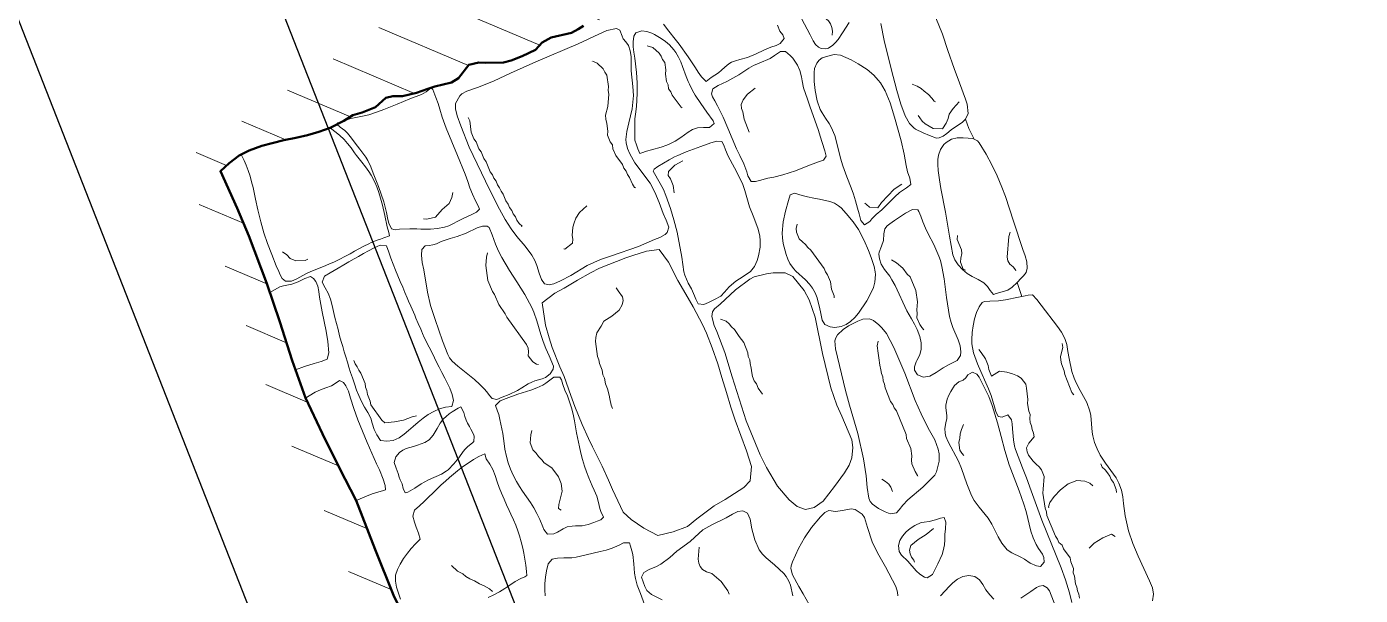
# Model space of a CAD drawing. Header units: millimetres. Extents: x -3113 to 15022, y -19591 to 4665.
# Drawn here: x -910 to 1116, y -12017 to -11154 of the extents above; entities that cross this region are included whole.
import ezdxf

# ---------------------------------------------------------------- set-up
doc = ezdxf.new("R2010")
doc.units = ezdxf.units.MM
for name, color, linetype, lineweight in [('0A-cutline', 7, 'Continuous', 50), ('0A-detail', 7, 'Continuous', 18), ('0A-detail-detail', 7, 'Continuous', 13), ('0T-hatch', 7, 'Continuous', 9)]:
    doc.layers.add(name, color=color, linetype=linetype, lineweight=lineweight)
picture_1 = doc.add_image_def('image4.png', size_in_pixel=(1920, 1080))
picture_2 = doc.add_image_def('image7.png', size_in_pixel=(1920, 1080))

msp = doc.modelspace()

# ---------------------------------------------------------------- hatches: boundary and pattern name
at = {"layer": '0T-hatch'}
h = msp.add_hatch(dxfattribs=at)
h.set_pattern_fill('JIS_WOOD', color=256, scale=100)
h.set_pattern_definition([(337.0514, (1306.61, -963.68), (27.57044, 65.1143), [])])
h.paths.add_polyline_path([(-676.2, -11361.5), (-636.1, -11449.8), (-618.7, -11490.3), (-592.2, -11560.6), (-572.9, -11617.7), (-553.9, -11676.5), (-532.9, -11736.6), (-505.5, -11794.1), (-479.3, -11846.5), (-455.3, -11893.4), (-427.3, -11965.9), (-398.3, -12036.9), (-366, -12103), (-338, -12156.4), (-313.9, -12204.5), (-287.1, -12262), (-266.8, -12320.5), (-251, -12364.3), (-243, -12405.4), (-218.2, -12472.7), (-175.3, -12554.7), (-157, -12607.9), (-125.7, -12668.3), (-97, -12723.8), (-72.7, -12755.2), (-43.7, -12825), (-29.3, -12874.5), (-9.8, -12928.2), (12.2, -12996.6), (26.9, -13045), (49.5, -13106.9), (77, -13166.5), (99.1, -13212.6), (148, -13294), (1045.8, -13497.6), (1117.7, -13575.1), (1133.7, -13611.1), (1142, -13637.4), (1175.5, -13727.6), (1190, -13764.9), (1218.3, -13835.7), (1232, -13867.5), (1246.1, -13897.8), (1277.8, -13964.5), (1295.3, -14012), (1310.9, -14062.3), (1321.7, -14099.2), (1341.8, -14166.8), (1358.3, -14219.4), (1375.8, -14271.8), (1394.6, -14324.1), (1415.7, -14377.5), (1437.5, -14427.5), (1451.3, -14456.1), (1490.1, -14526.9), (1528.3, -14593.5), (1564.8, -14667), (1585.3, -14714.8), (1604.2, -14763.7), (1621.4, -14813.6), (1636.3, -14861.9), (1652.3, -14917.2), (1674, -14982), (1692.9, -15025), (1713.7, -15065.6), (1732.1, -15104.7), (1742.1, -15147), (1759.9, -15208.7), (1784.8, -15274.6), (1820.9, -15328.9), (1850.4, -15374.3), (1872.5, -15407.6), (1912.8, -15465), (1945.3, -15509.3), (1977.7, -15552.9), (2035.5, -15631.1), (2051.8, -15658.6), (2074.4, -15710.7), (2104.7, -15779.1), (2136.8, -15849.9), (2148, -15876.8), (2165.8, -15920.7), (2190.2, -15977.9), (2212.8, -16028.2), (2226.3, -16057.3), (2259.8, -16127.2), (2283.9, -16176.2), (2300.3, -16209.3), (2332.7, -16274), (2365.3, -16335.9), (2384.8, -16371), (2410.9, -16417.9), (2438.6, -16471.2), (2457, -16511.2), (2477.1, -16559.9), (2496.4, -16610), (2515.8, -16660.9), (2532.8, -16703.7), (2556.4, -16759.3), (2581.1, -16813.7), (2596.7, -16846.1), (2630.8, -16912.2), (2655.1, -16959.7), (2672.6, -16996.9), (2704.9, -17060.3), (2739.2, -17128.4), (2755.3, -17155.8), (2794.3, -17229), (3314.6, -17604.9), (3332.2, -17583.8), (3342, -17577), (3352.4, -17567.7), (3356.1, -17554), (3355.1, -17543), (3355.5, -17531.7), (3359.3, -17523.1), (3361.2, -17510.1), (3356.3, -17492.5), (3344.1, -17477), (3338.6, -17472.8), (3322.3, -17461.8), (3309.3, -17442.1), (3293, -17406.5), (3284.5, -17380), (3280.7, -17360.1), (3278.2, -17347.3), (3275, -17334.6), (3269.9, -17320.5), (3268, -17308), (3275.8, -17300.2), (3286.1, -17288.5), (3285.1, -17263.3), (3286.7, -17244.4), (3285.8, -17234.8), (3283.7, -17221.9), (3280.9, -17209.2), (3275.7, -17185.2), (3273.9, -17152.7), (3272.7, -17145), (3269.7, -17132.7), (3264.1, -17111.4), (3262.2, -17092.6), (3260.5, -17078.4), (3256.6, -17066.1), (3249.7, -17058.1), (3239.7, -17053.7), (3222.8, -17052), (3209.6, -17054.3), (3194.5, -17061.5), (3168.8, -17079.2), (3150.9, -17079.6), (3142.3, -17079.1), (3124.4, -17079.2), (3111.2, -17079.8), (3098.5, -17080.6), (3088.9, -17082), (3072.6, -17086.8), (3057.3, -17091.6), (3032, -17092.9), (3021.7, -17100.3), (3005.8, -17113.6), (2990.3, -17119.1), (2975.4, -17125.3), (2968, -17131.5), (2949.1, -17149.3), (2921.4, -17152.5), (2895.8, -17153.1), (2885.9, -17154.1), (2870.4, -17158.9), (2864.5, -17162.6), (2846.7, -17178.3), (2824.1, -17178.6), (2798.9, -17131.3), (2783.1, -17104.4), (2749.5, -17037.7), (2717.5, -16974.9), (2699.9, -16937.6), (2675.2, -16889.3), (2641.4, -16823.8), (2626.4, -16792.5), (2602.2, -16739.2), (2579, -16684.7), (2562.4, -16642.8), (2543.1, -16592.1), (2523.5, -16541.4), (2502.8, -16491.3), (2483.5, -16449.2), (2454.9, -16394.2), (2428.5, -16346.7), (2409.3, -16312.1), (2377.2, -16251.1), (2345, -16187), (2328.7, -16154.1), (2304.8, -16105.4), (2271.5, -16035.9), (2258.3, -16007.4), (2236, -15957.9), (2212, -15901.5), (2203.1, -15879.6), (2202, -15877.7), (2202.3, -15877.7), (2194.2, -15857.8), (2182.6, -15829.9), (2150.3, -15758.6), (2120.2, -15690.6), (2096.4, -15635.8), (2081.8, -15611.2), (2061.5, -15582.2), (2017.9, -15523.2), (1985.5, -15479.6), (1953.4, -15435.9), (1913.8, -15379.4), (1892.2, -15346.8), (1862.7, -15301.4), (1829.5, -15251.6), (1807.4, -15193), (1790.5, -15134.3), (1779.6, -15088.1), (1758.6, -15043.6), (1738.1, -15003.6), (1720.7, -14963.9), (1700, -14902.3), (1684.2, -14847.6), (1668.9, -14798.1), (1651.2, -14746.6), (1631.7, -14695.9), (1610.1, -14646), (1576.3, -14577.8), (1560.7, -14549.5), (1533.7, -14502.5), (1495.7, -14433.2), (1482.9, -14406.6), (1461.9, -14358.4), (1441.4, -14306.4), (1423, -14255.4), (1405.9, -14204), (1389.6, -14152.2), (1369.7, -14085.1), (1358.8, -14047.8), (1342.7, -13995.9), (1323.9, -13945.1), (1279.6, -13851.6), (1264.4, -13816.6), (1236.5, -13746.6), (1222.2, -13709.8), (1189.3, -13621.2), (1180.6, -13593.4), (1160, -13547.2), (1120.9, -13505), (1158.8, -13477.4), (1194.2, -13460.5), (1222.6, -13458), (1236.8, -13456.7), (1248.9, -13453.8), (1278.4, -13438.2), (1299.1, -13430.6), (1327.3, -13413.1), (1329.4, -13406.9), (1317.5, -13368.9), (1302.5, -13329.7), (1290.1, -13310.5), (1281.3, -13285.6), (1266.5, -13255.1), (1237.7, -13223.8), (1219.1, -13195.5), (1195.6, -13163.7), (1159.1, -13110.3), (1144.8, -13064.2), (1145.5, -13043.6), (1153.2, -12981.4), (1152.8, -12973.6), (1150.6, -12960.7), (1142.2, -12935.3), (1130.8, -12908.8), (1118.6, -12877.4), (1113.5, -12865), (1110.3, -12862), (1091.1, -12866.3), (1073.8, -12874.2), (1050.6, -12885.2), (1025.5, -12899.3), (971.2, -12933.5), (927.1, -12958.6), (896.8, -12971.9), (855, -12985.1), (811.9, -12985.2), (680.7, -13045.9), (660, -13053.7), (622.9, -13069.1), (593.2, -13081.9), (554.1, -13094.2), (526.7, -13101.7), (512.1, -13106.2), (427.6, -13143), (342.5, -13176.2), (307, -13186.2), (260.1, -13198), (232.1, -13209.2), (208.2, -13222), (196.1, -13225.7), (170.3, -13234.1), (143.2, -13188.9), (122.2, -13145.2), (95.8, -13087.8), (74.3, -13029.1), (59.9, -12981.7), (37.6, -12912), (18.3, -12858.9), (3.5, -12808.4), (-29.1, -12729.8), (-54.7, -12696.8), (-81.3, -12645.4), (-110.9, -12588.1), (-129.3, -12534.8), (-172.4, -12452.4), (-194.7, -12391.9), (-202.6, -12350.9), (-219.6, -12303.9), (-240.7, -12243.2), (-268.9, -12182.8), (-293.5, -12133.6), (-321.4, -12080.4), (-352.7, -12016.5), (-380.8, -11947.5), (-409.6, -11872.9), (-434.7, -11823.9), (-460.6, -11772.1), (-486.6, -11717.6), (-486.6, -11717.6), (-506.5, -11660.5), (-525.5, -11602), (-545.1, -11543.8), (-572.3, -11471.6), (-590.3, -11429.6), (-615.7, -11373.6), (-593.5, -11353), (-587.2, -11349.7), (-581.1, -11345), (-547.6, -11333.1), (-519.3, -11326.6), (-501.3, -11322.8), (-483.4, -11318.7), (-466, -11313.9), (-449.1, -11307.7), (-438.8, -11302.3), (-437.3, -11300.2), (-428.4, -11297), (-414.5, -11288.5), (-400.5, -11284.2), (-380.3, -11276.4), (-361.6, -11259.8), (-339.3, -11259.5), (-317.8, -11254.7), (-294.8, -11246.2), (-294.9, -11246.3), (-264.7, -11238.9), (-254.1, -11232.3), (-235, -11208.3), (-212.3, -11209.1), (-185.8, -11208.3), (-174, -11205.5), (-157.2, -11198.9), (-137, -11189.5), (-122.1, -11172.7), (-82.4, -11163.5), (-72.4, -11157.8), (-64.2, -11152.7), (-40.9, -11144.2), (-21.5, -11139.4), (-8.8, -11135.8), (12.6, -11127.6), (44.2, -11113.3), (62.6, -11106.2), (83.3, -11097.8), (95.8, -11091.5), (106.8, -11084.2), (139.8, -11057.7), (177.9, -11053.9), (192.6, -11048.8), (203.5, -11043.8), (238.6, -11032.5), (238.4, -11033.2), (243.9, -11032), (263.1, -11026.7), (280.1, -11017.8), (289.5, -11004), (316, -10979.2), (306.8, -10952.4), (281.5, -10929.6), (269.4, -10898.5), (255, -10873.4), (235.6, -10848.8), (216.3, -10826.6), (205.9, -10821.7), (194.5, -10819.5), (188.6, -10815.8), (178.9, -10810.1), (149.6, -10796.9)])
h.paths.add_polyline_path([(-221.6, -10764.8), (-105.8, -11050.6), (53.5, -10986.1), (-62.3, -10700.2)], flags=9)
h.paths.add_polyline_path([(2934.2, -17270), (3050, -17555.8), (3209.4, -17491.3), (3093.6, -17205.4)], flags=24)
h.paths.add_polyline_path([(705.4, -13241.6), (821.2, -13527.5), (980.5, -13462.9), (864.7, -13177.1)], flags=24)

# ---------------------------------------------------------------- linework, layer by layer
at = {"layer": '0A-cutline'}
msp.add_lwpolyline([(-321.4, -12080.4), (-352.7, -12016.5), (-380.8, -11947.5), (-409.6, -11872.9), (-434.7, -11823.9), (-460.6, -11772.1), (-486.6, -11717.5), (-506.5, -11660.5), (-525.5, -11602), (-545.1, -11543.8), (-572.3, -11471.6), (-590.3, -11429.6), (-615.7, -11373.6), (-602.4, -11361.2), (-587.2, -11349.7), (-572.1, -11341.8), (-552.8, -11334.9), (-537.2, -11330.7), (-519.3, -11326.6), (-501.3, -11322.8), (-483.4, -11318.7), (-466, -11313.9), (-449.1, -11307.7), (-428.4, -11297), (-414.5, -11288.5), (-400.5, -11284.2), (-380.3, -11276.4), (-364.2, -11262.2), (-353.9, -11259.7), (-339.3, -11259.5), (-317.8, -11254.7), (-300.8, -11248.4), (-290.1, -11245.1), (-264.7, -11238.9), (-254.1, -11232.3), (-238.2, -11212.3), (-223.3, -11208.7), (-212.3, -11209.1), (-185.8, -11208.3), (-174, -11205.5), (-157.2, -11198.9), (-137, -11189.5), (-127, -11178.3), (-113.4, -11170.7), (-82.4, -11163.5), (-72.4, -11157.8), (-64.2, -11152.7)], dxfattribs=at)
at = {"layer": '0A-detail'}
for points in [[(-72.3, -11180.2), (-136.4, -11207.7), (-175.2, -11224.7), (-199.7, -11236.3), (-215.9, -11243.1), (-225, -11246.3), (-241.2, -11251.8), (-248.7, -11256), (-252, -11258.9), (-258.5, -11270.9), (-258.6, -11278.8), (-255.8, -11289.6), (-250.7, -11304.5), (-237.7, -11336.9), (-207, -11401.1), (-191.9, -11431.1), (-183.3, -11446.5), (-174.1, -11461.1), (-165.6, -11472.3), (-152.9, -11487), (-142.6, -11500.8), (-138.1, -11508.9), (-134.9, -11516.7), (-131.3, -11528.3), (-127.9, -11537.6), (-123.2, -11544.1), (-116.2, -11545.9), (-109, -11544.1), (-99, -11540), (-83.6, -11531.6), (-58.7, -11516.6), (-38.3, -11507.5), (-21.8, -11501.7), (19.3, -11487.7), (43.7, -11477.1), (51.5, -11474), (60.1, -11469.6), (62.7, -11466.7), (65.2, -11458.5), (61.2, -11447.5), (56.8, -11437.7), (50.5, -11421.1), (44.3, -11405.1), (37.2, -11391.5), (13.8, -11360.6), (6, -11347.1), (2.7, -11338.9), (0.8, -11330.4), (0.3, -11325.2), (1.4, -11313.3), (4.5, -11299.9), (9.5, -11278.8), (11.7, -11258.8), (10.8, -11244.7), (8.4, -11221.3), (8.2, -11208.8), (8, -11199.6), (6.8, -11190.8), (4, -11182.8), (0.3, -11177.3), (-3.8, -11172.6), (-5.4, -11168.5), (-9, -11159.5), (-14.1, -11157.1), (-28.5, -11159.8), (-41.1, -11165.3), (-72.3, -11180.2)], [(132.7, -11297.1), (123.3, -11283.7), (114.1, -11270.9), (105.6, -11257.9), (101.6, -11251.2), (96.7, -11241.5), (94.9, -11237.2), (91.9, -11229.8), (86.4, -11214.8), (83.4, -11207.4), (80, -11200.3), (76.2, -11193.5), (73.1, -11189.2), (66.3, -11181.6), (60.3, -11176.5), (53.8, -11171.9), (43.6, -11166), (39.6, -11164.1), (32, -11161.4), (24.2, -11160.5), (15.2, -11163.3), (12.2, -11168.7), (11.1, -11177), (11.3, -11185), (12.2, -11192.7), (13.8, -11202.2), (16.5, -11223.7), (17.4, -11239.5), (17.5, -11255.4), (16.1, -11275.4), (14.6, -11286.9), (14, -11294.1), (13.7, -11302.5), (13.8, -11317.6), (13.9, -11326.4), (16.1, -11333.4), (18.4, -11339.4), (21.6, -11346.5), (24.6, -11345.7), (31.4, -11343.2), (39.1, -11340.9), (53.9, -11336.9), (62.2, -11334.1), (68.2, -11331.5), (75.2, -11327.8), (83.5, -11322.4), (94.6, -11314.1), (101.3, -11310.1), (108.9, -11307.6), (118, -11307), (127.3, -11307.2), (134.5, -11301.1), (132.7, -11297.1)], [(260.9, -11212.6), (253.5, -11202.2), (249.7, -11197.8), (242.4, -11191.8), (234.8, -11191.8), (226.1, -11198.1), (219.1, -11202.5), (202.8, -11209.6), (193.9, -11213.3), (186.9, -11217.1), (171.8, -11227), (153.7, -11237.6), (140.1, -11243.2), (132.4, -11248.5), (130.3, -11256), (131.9, -11260.4), (135.2, -11266.5), (139.3, -11274.1), (147.9, -11291.5), (155.1, -11308.1), (168.3, -11339.4), (173.1, -11349.6), (179.3, -11362.1), (183.8, -11374.4), (185.4, -11380.7), (190.4, -11389.2), (197.1, -11389.3), (203.1, -11387.6), (216, -11384.2), (224.7, -11382.4), (238.8, -11379.2), (257.6, -11373), (274.2, -11366.4), (291.3, -11359.7), (300.4, -11356.5), (304.5, -11350.6), (302.4, -11342.5), (298.2, -11329.8), (295.3, -11320.5), (292.5, -11311.9), (287.4, -11296), (280.3, -11276.4), (275.8, -11264.4), (270.1, -11247.2), (267.9, -11236.4), (267, -11230.1), (264.6, -11220.7), (260.9, -11212.6)], [(316.5, -11196.6), (326, -11197.4), (342.1, -11204.4), (353.2, -11210.6), (366.8, -11219.4), (376.8, -11228), (383.5, -11235.2), (386.7, -11239.3), (394.1, -11251.6), (401.5, -11269.8), (408.2, -11291.7), (418.2, -11327.4), (422.7, -11347.5), (425.8, -11364.6), (428.1, -11374.2), (431.2, -11383.9), (432.8, -11393.8), (426.5, -11398.5), (415.9, -11405.7), (408.6, -11412.3), (388.8, -11432.2), (380.5, -11438.9), (373.8, -11445.7), (370.7, -11449.9), (362.8, -11454.9), (357, -11448.3), (354.4, -11438.3), (352.2, -11429.7), (349, -11418.4), (345.7, -11408.2), (342.3, -11398.9), (335.7, -11381.9), (329.7, -11365.5), (326, -11353.5), (320.2, -11328.8), (317.3, -11319.2), (312, -11306.5), (308.9, -11301.3), (303.4, -11293.1), (298.1, -11284.8), (295.5, -11280), (290.8, -11266.8), (287.7, -11250.8), (286, -11237.5), (285.9, -11223.7), (286.8, -11217.8), (290, -11209.3), (293.6, -11204.8), (298.2, -11201.6), (306.9, -11198.9), (316.5, -11196.6)], [(-284.8, -11270.9), (-288.6, -11261.5), (-290, -11257.6), (-292.8, -11249.6), (-295.5, -11246.8), (-302.9, -11253.2), (-310.1, -11256.9), (-327.7, -11263.5), (-347.4, -11271.6), (-367.5, -11280), (-376.9, -11283.6), (-390.3, -11287.9), (-397.5, -11289.5), (-412.5, -11292.5), (-417.4, -11293.7), (-422.2, -11295.1), (-428.4, -11297), (-437.3, -11300.2), (-438.8, -11302.3), (-433.6, -11306.5), (-426.6, -11311.9), (-422.7, -11315.6), (-416.3, -11323.5), (-410.8, -11330.9), (-403.9, -11339.8), (-394.8, -11352.4), (-391.9, -11357.4), (-387.4, -11366.9), (-383.4, -11376.5), (-375.3, -11396.6), (-367.3, -11420.1), (-363.4, -11436.2), (-361.1, -11446.7), (-359.8, -11452.2), (-356, -11460.8), (-350.1, -11462.2), (-343.7, -11461.6), (-327.8, -11460.8), (-317.5, -11461.1), (-311.1, -11461.4), (-296.6, -11461.5), (-285.9, -11460.6), (-275.4, -11458.6), (-268.7, -11456.3), (-265.5, -11454.9), (-252.1, -11447.9), (-246.7, -11445.1), (-234.8, -11439.5), (-226.9, -11435.6), (-222, -11431.1), (-224, -11425.9), (-228.4, -11418.2), (-233, -11408.3), (-236.7, -11398.6), (-240, -11389), (-243.7, -11378), (-255.4, -11349.5), (-272.9, -11308), (-278.9, -11291.3), (-282.4, -11279.4)], [(134.6, -11568.2), (125.8, -11572.7), (118.6, -11575.7), (110.1, -11574.5), (106.2, -11567.6), (104.2, -11562.4), (99.6, -11552.1), (95, -11543.4), (89.7, -11531.4), (88.2, -11526), (85.1, -11503.9), (78.1, -11466.2), (73.1, -11447), (68, -11430.3), (61, -11410.3), (57.1, -11401.3), (52.5, -11392.3), (41.5, -11373.6), (43, -11370.3), (48.9, -11366.1), (57.2, -11361.1), (65.8, -11356.2), (74.1, -11351.9), (79.1, -11349.5), (91.9, -11344.1), (113.8, -11335.8), (129, -11330.5), (138.2, -11327.8), (146.1, -11328.3), (148.7, -11334), (151.3, -11340.8), (155.6, -11350.5), (164.9, -11368.1), (173.8, -11384.9), (177.6, -11393.8), (180.6, -11402.9), (188.1, -11427.6), (193.5, -11441.1), (200.8, -11459.7), (203.7, -11471.4), (204.3, -11478.9), (203.9, -11488.8), (201.5, -11502.1), (199.6, -11508.8), (195.5, -11517.9), (189.4, -11525.4), (181.5, -11531.3), (172.8, -11536.7), (167.2, -11540.4), (157.1, -11549.1), (150.2, -11556.8), (144.2, -11563.3), (134.6, -11568.2)], [(486.8, -11330), (494.8, -11325.1), (503.3, -11322.6), (512.4, -11322.6), (520, -11323.3), (527, -11324), (534.4, -11327.4), (536.8, -11330.5), (547.4, -11347.7), (556.2, -11363.9), (564.1, -11380.6), (571.1, -11397.5), (576.5, -11412), (588.8, -11449.5), (603.1, -11492.3), (606.7, -11502.1), (609, -11511), (609.6, -11520.4), (608.2, -11527.1), (604.3, -11532.1), (600.7, -11535.7), (594.4, -11542.4), (586.8, -11549.5), (580.1, -11553.8), (571.4, -11556.6), (562.5, -11559.1), (558.3, -11560.3), (553.5, -11554.3), (549.4, -11548.3), (543.7, -11542.9), (535.3, -11537.9), (526.3, -11533.4), (518.6, -11528.6), (511.2, -11522.5), (504.8, -11515.6), (499.7, -11507.8), (496.5, -11500.1), (494, -11486.1), (491.9, -11472), (485.5, -11435.7), (478.7, -11399.6), (476.3, -11386.4), (474.3, -11372.5), (473.7, -11363.3), (474, -11355.7), (474.9, -11349.2), (477.9, -11340.3), (483.3, -11333), (486.8, -11330)], [(334.5, -11437.6), (345.2, -11450.5), (353.5, -11461.9), (362.3, -11478.5), (368.6, -11494), (372.5, -11504.6), (377.2, -11518), (379, -11526.1), (379.4, -11530.1), (378.4, -11541.9), (376, -11549.8), (372.6, -11557.6), (366, -11569.9), (353.5, -11588.8), (347.7, -11595.6), (341.4, -11601.5), (334.5, -11606.2), (327, -11609.3), (317.3, -11610.6), (310.2, -11609.7), (302.5, -11606), (298.5, -11599.6), (295.6, -11586.9), (294.8, -11582.3), (290.5, -11565.5), (287.5, -11557.8), (283.6, -11550.7), (279.3, -11544.7), (273.1, -11538.4), (258.3, -11525.2), (254.6, -11521.3), (249, -11513.3), (246.1, -11507.1), (243.6, -11499.6), (239.3, -11482.9), (238, -11474.6), (237.5, -11467.6), (238.9, -11450.3), (242.6, -11434.2), (247.3, -11417.7), (249.9, -11409.4), (256.2, -11407), (268, -11410.2), (276.1, -11412.4), (285.5, -11414.4), (294.3, -11416), (310, -11419.5), (316.9, -11422.1), (323.3, -11425.9), (327.1, -11429.1), (334.5, -11437.6)], [(446.6, -11652.3), (448.8, -11643.4), (448.6, -11633.8), (446.5, -11624), (442.7, -11613.8), (438.7, -11605.7), (433.9, -11597.4), (426.9, -11585.3), (409, -11546.7), (404.3, -11538.3), (400.9, -11532.9), (393.2, -11522.4), (388.1, -11514.4), (385.2, -11506.6), (384.6, -11499.3), (385.1, -11496.2), (388.4, -11487.3), (391.4, -11478.4), (392.1, -11468.4), (393.6, -11461), (397.1, -11456.1), (400.9, -11453.1), (408.2, -11448.4), (424.9, -11437), (435.5, -11431.5), (443.7, -11432.3), (445, -11434.4), (447.9, -11441.7), (451, -11450.2), (455.2, -11459.9), (459.5, -11468.6), (467.8, -11484.7), (475.7, -11502.5), (477.8, -11509), (480, -11517.9), (483.4, -11536.6), (486.9, -11565.3), (491.5, -11594.1), (494, -11603.2), (496.6, -11610.6), (504.8, -11629.5), (507.7, -11638.6), (508.8, -11647.3), (508.3, -11653.2), (503.4, -11660.7), (496, -11664.4), (490.3, -11667.2), (482.1, -11671.8), (471.4, -11678.7), (461.6, -11684.3), (452.4, -11685.7), (443.3, -11682.6), (438.4, -11675.1), (438.6, -11670.2), (441, -11662.8), (442.1, -11660.5), (446.6, -11652.3)], [(-214, -11704.9), (-221.7, -11697.1), (-229.9, -11689.7), (-247.4, -11675.5), (-255.1, -11669.4), (-263.5, -11661.9), (-267.6, -11656.5), (-270.3, -11651.7), (-278.1, -11631), (-289.5, -11598.5), (-296.3, -11577.4), (-301.3, -11557.2), (-306.9, -11523.3), (-309.3, -11512.1), (-310.4, -11501), (-309.5, -11492.4), (-304.6, -11486.7), (-298.7, -11486.4), (-292.8, -11485.4), (-287.6, -11483.5), (-280.1, -11480.2), (-266.9, -11475.7), (-256.1, -11472.7), (-242.3, -11467.7), (-225.8, -11459.2), (-217.8, -11456.7), (-210.5, -11456.9), (-207.6, -11459.1), (-202.9, -11470.1), (-197.8, -11484.4), (-193.3, -11494.8), (-188.4, -11504.5), (-176.7, -11524.1), (-165.4, -11541.4), (-153.3, -11560.4), (-142.8, -11580.1), (-139.8, -11587.1), (-135, -11600.5), (-128.9, -11621.4), (-125.5, -11632), (-121.5, -11642.7), (-116.4, -11653.6), (-109.8, -11669.5), (-110.2, -11674), (-114.6, -11681.1), (-122, -11686.3), (-127.1, -11688.4), (-138, -11691.7), (-142.7, -11693.5), (-148.4, -11696.3), (-157.8, -11702.3), (-164.2, -11706.2), (-177.2, -11712.2), (-187.7, -11716.5), (-195.8, -11720), (-202.9, -11718.5), (-206.8, -11714), (-209.4, -11710.3), (-214, -11704.9)], [(-311.3, -11613.2), (-315.1, -11604.4), (-318.6, -11596.3), (-320.5, -11591.9), (-326.3, -11578.4), (-329.7, -11570.6), (-332, -11565.4), (-335.4, -11557.4), (-338.8, -11549.6), (-342.6, -11540.7), (-346.1, -11532.3), (-349.7, -11523.7), (-353.3, -11514.7), (-356.8, -11505.6), (-359.7, -11496.1), (-363.5, -11486.9), (-373.2, -11485.9), (-382, -11489.8), (-390.5, -11494.1), (-398.4, -11498.4), (-406.1, -11502.7), (-412.5, -11506.4), (-420.5, -11511), (-428.3, -11515.5), (-436.8, -11520.5), (-449.1, -11527.7), (-457.5, -11532.8), (-461, -11541.9), (-456.4, -11550.4), (-451.8, -11558.3), (-448.3, -11567.6), (-446, -11577.3), (-443.9, -11586.5), (-441.7, -11595.4), (-439.5, -11604.3), (-437, -11613.8), (-434.5, -11623.1), (-432.1, -11631.7), (-429.9, -11639.4), (-427.6, -11647.3), (-425.2, -11655.3), (-422.8, -11663.2), (-420.4, -11671), (-418, -11678.7), (-415.2, -11687.2), (-412, -11696.3), (-408.7, -11705.5), (-405.3, -11714), (-401.2, -11723), (-396.7, -11731.6), (-391.7, -11739.7), (-387.3, -11748.1), (-384.9, -11755.9), (-382, -11765.3), (-377.8, -11773.6), (-372.6, -11782), (-362.9, -11782.9), (-353, -11781.8), (-344, -11777.9), (-336.4, -11772.4), (-329.8, -11766.7), (-322.9, -11760.8), (-315.4, -11754.4), (-307.6, -11748.2), (-299.9, -11742.7), (-291.6, -11737.8), (-282.8, -11734.1), (-273.7, -11731.6), (-263.9, -11730.7), (-261.7, -11721.3), (-263.5, -11712), (-267.3, -11702.8), (-271.3, -11694.5), (-275, -11687.3), (-279.1, -11679.1), (-283.2, -11671), (-287.2, -11663), (-290.5, -11656.5), (-292.2, -11653.2), (-298.5, -11640.6), (-302.9, -11631.8), (-307.4, -11623), (-308.7, -11620.4), (-307.9, -11622), (-311.3, -11613.2)], [(72, -11920.5), (48.6, -11926.1), (27.7, -11915.1), (8.3, -11902.1), (-3.8, -11891), (-20.3, -11856.3), (-26, -11842.2), (-35.9, -11820.9), (-50.6, -11791.4), (-56.5, -11779.2), (-66.3, -11757.9), (-77.4, -11730.5), (-83.2, -11714), (-93.7, -11684.8), (-99.9, -11670.3), (-112, -11640.8), (-116.3, -11626.3), (-121.7, -11607), (-126.8, -11573.3), (-107.9, -11558.5), (-93.7, -11550.9), (-73.3, -11539), (-53.6, -11527.7), (-39.7, -11520.5), (-0.1, -11504.9), (10.8, -11501.5), (31.7, -11495), (50.7, -11492.1), (64.7, -11511.3), (79.2, -11539.5), (91, -11559.8), (102.5, -11579.2), (116.8, -11606), (122.8, -11619.4), (131.3, -11641.2), (139.6, -11665.7), (146, -11686.5), (152.8, -11709.2), (159.6, -11731.5), (166.1, -11751.4), (174.7, -11774.6), (183.5, -11797.6), (191.2, -11821.6), (188.7, -11843.2), (179.1, -11853.4), (150.8, -11871.6), (134.2, -11881.2), (108.1, -11900.7), (93.7, -11912.7)], [(273, -11886.5), (260.5, -11882), (248.2, -11871.9), (230.7, -11851.4), (213.6, -11823.2), (204, -11803.8), (183, -11752.1), (161.8, -11685.4), (150.6, -11648.6), (138.3, -11616.9), (134.2, -11607.7), (130.5, -11593.9), (131.8, -11586.9), (134.9, -11582.5), (143.4, -11575.1), (166.9, -11553.4), (188.2, -11537.1), (194.9, -11533.9), (213.8, -11529.1), (224.1, -11527.7), (242.3, -11527.8), (253.6, -11533.4), (270.9, -11554.5), (278.3, -11568.8), (287.6, -11595), (298.8, -11650.2), (311.5, -11702.2), (320.8, -11728.3), (328.3, -11745.2), (343.3, -11780.9), (344.8, -11792.7), (343.2, -11808.1), (339.1, -11819.4), (332.1, -11831.3), (317.2, -11851.9), (299.8, -11874.1), (286.2, -11883.6), (273, -11886.5)], [(393.9, -11890.3), (383.6, -11885), (374.5, -11878.5), (371.4, -11874.7), (369, -11869.6), (366.5, -11853.1), (364.9, -11835.8), (361.2, -11810), (352.3, -11771.3), (340, -11728.4), (333.6, -11706), (318.7, -11643.2), (317.5, -11631), (318.8, -11626.5), (321.6, -11621.8), (330.1, -11613.8), (338.3, -11608.3), (352.5, -11600.8), (360.3, -11598.1), (370.2, -11597.5), (376.2, -11599.8), (384.5, -11606.3), (389, -11611), (395.8, -11619.9), (407.2, -11640.7), (423.6, -11680), (439.6, -11721.4), (448.4, -11741.7), (459.3, -11763.1), (469.2, -11780.9), (474.6, -11795), (475.9, -11802.1), (476.1, -11813.5), (472, -11829.5), (469.2, -11834.4), (451.4, -11853), (428.6, -11872.3), (420.9, -11880.2), (415.3, -11887.2), (411.1, -11891.9), (401.5, -11893.5), (393.9, -11890.3)], [(-38, -11902.2), (-43.4, -11904.3), (-48.3, -11906.3), (-57.3, -11909.6), (-66.3, -11911.5), (-76.3, -11911.7), (-81.4, -11911.9), (-89, -11913.1), (-95.2, -11915.9), (-103.7, -11921.1), (-109.4, -11923.6), (-118.9, -11924.3), (-124.3, -11917.2), (-125.9, -11913), (-130.4, -11901.9), (-134.9, -11892.7), (-139.8, -11884.1), (-144.9, -11876), (-156.6, -11858.7), (-161.2, -11851.9), (-166.1, -11844.1), (-171.1, -11834.5), (-175.1, -11825.4), (-178.5, -11816), (-181.2, -11806.4), (-183.6, -11795.1), (-184.8, -11786.8), (-186.9, -11771.2), (-191, -11750.1), (-192.8, -11742.8), (-194.8, -11737.4), (-197.6, -11729), (-190.8, -11721.8), (-181.5, -11718.4), (-164.1, -11711.7), (-144.3, -11705.6), (-134.9, -11702.3), (-130.3, -11700.3), (-125.8, -11698), (-121.5, -11695.3), (-117.2, -11692), (-109.4, -11685.8), (-100.2, -11686), (-97.6, -11690.1), (-95.5, -11697), (-92.5, -11705.6), (-88.7, -11714.5), (-86.2, -11720.4), (-82.2, -11732.5), (-79.9, -11742.1), (-77.9, -11752), (-74.7, -11770.2), (-70.5, -11791.7), (-68.3, -11801.4), (-65.7, -11811), (-62.6, -11821.2), (-59.6, -11829.7), (-56, -11838.9), (-50.9, -11850.7), (-47.9, -11857.4), (-44.1, -11866.6), (-41.3, -11875.9), (-39.3, -11885.2), (-37.8, -11890), (-33.6, -11898.5), (-38, -11902.2)], [(512.5, -11690.7), (516.3, -11687), (519.6, -11682.5), (526.4, -11678.3), (533.4, -11681.2), (536.6, -11685.9), (542, -11696), (551.2, -11715.3), (556.4, -11728.9), (564.6, -11755.1), (570.1, -11776), (575.7, -11797), (582.5, -11818.9), (597.5, -11858.3), (604.8, -11878.5), (608.1, -11889.8), (615.3, -11919.5), (618.7, -11929.8), (623.3, -11939.8), (627, -11946), (632.7, -11954.6), (635.1, -11959.5), (635.3, -11966.8), (630.1, -11973.1), (623.6, -11972.4), (614.4, -11967.9), (605.4, -11962.2), (600.1, -11959.1), (586.2, -11952.4), (579.4, -11948.1), (571, -11937.9), (565.8, -11928.1), (556, -11908.8), (550.2, -11899.7), (536.6, -11883.2), (529.1, -11873.1), (524.9, -11865.3), (518.1, -11847.7), (509.9, -11824.7), (505.1, -11813.5), (489.6, -11784.1), (486.3, -11776.2), (484.9, -11771), (484.4, -11763.7), (486.2, -11755.2), (487.5, -11748.5), (487.5, -11744.6), (486.1, -11731.8), (486.2, -11728.4), (488, -11719.5), (490.9, -11713.2), (493.8, -11707.6), (499.1, -11698.5), (505.7, -11692.9), (512.5, -11690.7)], [(-230.7, -11783.4), (-230.2, -11775.4), (-231.3, -11772.4), (-235.4, -11764.6), (-237.5, -11761), (-240.2, -11755.8), (-242.3, -11751.1), (-244.2, -11745.8), (-246.1, -11739.4), (-250.7, -11731.2), (-254.7, -11732.8), (-263.5, -11738.3), (-268.4, -11741.7), (-272.8, -11745.4), (-276.8, -11749.3), (-281.7, -11755.5), (-286.5, -11763.7), (-292.5, -11774), (-298.4, -11780.9), (-305.3, -11785.2), (-316.4, -11789.3), (-322.2, -11790.9), (-333.3, -11794.3), (-338.3, -11796.6), (-343.6, -11800.2), (-349.3, -11806.9), (-351.5, -11815.5), (-348.7, -11824.1), (-345.8, -11832.2), (-343.9, -11837.7), (-342.5, -11841.7), (-339.7, -11848), (-337.9, -11854.7), (-334.8, -11861.5), (-331, -11860.5), (-320.4, -11854.2), (-310.8, -11847.8), (-299.8, -11841.5), (-279.6, -11832.9), (-272.8, -11828.8), (-269.9, -11826.5), (-261.2, -11817.5), (-253.5, -11808.5), (-246.7, -11798.5), (-243.8, -11795), (-239.7, -11791), (-232.5, -11785.5), (-230.7, -11783.4)], [(453.7, -11989.2), (446.6, -11985), (440.9, -11979.6), (428.3, -11965.3), (418.7, -11956.2), (415.2, -11950.6), (414, -11941.5), (416, -11933.8), (420.2, -11927), (426, -11920.8), (432.1, -11915.5), (438.8, -11910.9), (448.8, -11906.7), (453.2, -11905.8), (460.8, -11904.8), (470.5, -11902.6), (477.8, -11899.8), (483.8, -11899.1), (486.1, -11905.8), (485.4, -11916), (484.8, -11924.9), (484.5, -11933), (483.9, -11940.5), (482.2, -11949.6), (480.5, -11955), (474.1, -11969.2), (465.7, -11985.1), (457.8, -11990.6), (453.7, -11989.2)]]:
    msp.add_lwpolyline(points, close=True, dxfattribs=at)
for points in [[(230.7, -11151.8), (234.2, -11161.1), (238.6, -11166.8), (240.8, -11172.3), (234.4, -11179.9), (228.5, -11182.8), (220.3, -11185.5), (209.9, -11189.8), (198.2, -11195.6), (184.9, -11201.1), (173.3, -11204.2), (166.9, -11205.9), (160.8, -11208.2), (156.3, -11210.8), (150.3, -11215.8), (145.6, -11220.4), (141, -11224.3), (129.7, -11231.5), (122, -11237.4), (115.1, -11230.4), (110.2, -11223), (106.1, -11216.7), (102.1, -11210.8), (94.8, -11200), (80.9, -11180.7), (75, -11173.1), (65.3, -11161.1), (57.3, -11150.6)], [(339.5, -11147.9), (329.1, -11163.6), (322.4, -11173.6), (318.7, -11178.2), (314.5, -11182.2), (307.7, -11186.7), (304, -11187.8), (296.7, -11187.3), (292.5, -11185.2), (288.3, -11181.1), (284.8, -11175.9), (280.2, -11166.8), (266.9, -11141.9)], [(387.5, -11149.2), (392.5, -11175.3), (402.9, -11218.1), (411.5, -11250.8), (417.7, -11271.7), (424.3, -11289.6), (430.9, -11301), (437.4, -11307.7), (440, -11309.5), (451.6, -11315.3), (461.2, -11319.3), (471.9, -11323.3), (476.2, -11323), (481.8, -11320.4), (487.4, -11316.4), (494.4, -11310.8), (511.3, -11298.9), (516, -11294.5), (520.2, -11285.9), (518.4, -11272), (516, -11264), (507.1, -11239.2), (498.7, -11217.7), (489.3, -11190.5), (480.8, -11165.5), (470.9, -11141)], [(516, -11294.5), (521, -11308.9), (529.2, -11324.7)], [(-449.1, -11307.7), (-441.9, -11313), (-434.9, -11318.6), (-427.5, -11325.4), (-422.5, -11331.2), (-417.1, -11338.2), (-411.9, -11345.5), (-408.9, -11349.7), (-401, -11359.8), (-395.5, -11366.8), (-390.3, -11374), (-386.8, -11379.4), (-381.5, -11389.3), (-377.9, -11397.4), (-374.9, -11405.8), (-372.3, -11414.5), (-369.5, -11425.1), (-366, -11440.8), (-362.2, -11458.1), (-360, -11466.5), (-358.6, -11471.5), (-367.3, -11474.8), (-372.6, -11476.5), (-377.5, -11478.2), (-386.4, -11481.7), (-390.4, -11483.5), (-397.9, -11487.2), (-411.8, -11495), (-418.3, -11498.7), (-426.4, -11503), (-434.3, -11506.9), (-442.5, -11510.8), (-450.8, -11514.5), (-458.9, -11517.8), (-478.2, -11525.4), (-483.9, -11528.1), (-490.2, -11531.5), (-499.5, -11536.8), (-507.7, -11540.1), (-516.7, -11540.1), (-521.7, -11536.2), (-524.6, -11530.7), (-526.9, -11525.5), (-530.7, -11516.9), (-537.7, -11500), (-543.9, -11483.4), (-549.4, -11466.8), (-554.2, -11450.1), (-558.8, -11431.9), (-562.2, -11415.8), (-566, -11398.3), (-568.2, -11389.6), (-570.6, -11380.9), (-573.3, -11372.5), (-576.5, -11364.1), (-579.6, -11357.3), (-584.3, -11348.2)], [(-540.5, -11557.5), (-525.3, -11549.1), (-519.6, -11547.4), (-512, -11545.7), (-506.9, -11544.6), (-497.4, -11541.5), (-487.4, -11536.4), (-478.6, -11533.4), (-474.1, -11536.5), (-470.8, -11540.9), (-467.8, -11548.1), (-466.2, -11555.8), (-465.1, -11564.5), (-461.2, -11586.6), (-454.9, -11616.3), (-452.3, -11631.7), (-450.8, -11649.2), (-453.5, -11658.5), (-462.7, -11662), (-473.3, -11665), (-488.1, -11669.8), (-501.8, -11674.8)], [(594.4, -11542.4), (601.4, -11563.8)], [(799.8, -12025.2), (801.4, -12015.4), (799.8, -12005.6), (795.6, -11995.1), (778.1, -11957.4), (770.1, -11938.3), (763.5, -11918.9), (758.4, -11896.4), (756.1, -11877.8), (754.7, -11867.4), (752.7, -11857.3), (749, -11846.7), (744.7, -11838.7), (728.6, -11816.4), (720.7, -11804.2), (715.9, -11794.8), (711.9, -11785.2), (709.1, -11775.2), (708.1, -11769.2), (706.1, -11744.1), (704.9, -11737.7), (700.3, -11724.6), (690.3, -11706.2), (684.1, -11694.4), (681, -11687.4), (677.7, -11677.6), (673.2, -11657.5), (671.6, -11646.9), (669.8, -11636.6), (666.8, -11627.2), (661.8, -11617.7), (655.9, -11609), (631.1, -11576.5), (624.4, -11568.2), (617.7, -11561.2), (611.1, -11561.6), (606.4, -11562.7), (596.4, -11564.8), (596.4, -11564.8), (576.6, -11568.6), (566.3, -11569.9), (553.1, -11570.7), (544.6, -11571.3), (541.2, -11572.8), (536.7, -11579), (532.8, -11587.7), (529.6, -11597.7), (527.5, -11607.9), (526.2, -11618.1), (525.7, -11628.6), (525.7, -11635.2), (528.2, -11649.1), (534.1, -11665.5), (539.3, -11677.2), (547.1, -11694.5), (551, -11703.7), (554.7, -11713.8), (560, -11730.8), (562, -11737.9), (565.6, -11745.4), (571.6, -11746.6), (580.2, -11743.1), (585.9, -11750.5), (586.8, -11757), (587.4, -11764.2), (588.7, -11781), (590.3, -11790.4), (591.7, -11795.9), (602.5, -11823.3), (608.7, -11838.6), (615.8, -11858.2), (631.8, -11903.1), (661.2, -11975), (667.7, -11993.5), (673.7, -12013.4), (677.3, -12027.7)], [(-487.5, -11718.1), (-471.6, -11708.9), (-463.4, -11705.1), (-455.4, -11702.2), (-446.7, -11699.2), (-442.6, -11696.6), (-434.7, -11691), (-428.6, -11694.2), (-425, -11699.2), (-421.1, -11707.4), (-417.9, -11718), (-413, -11733.3), (-406.7, -11750.7), (-399.8, -11767.9), (-392.7, -11784.9), (-385.4, -11801.4), (-378.3, -11817.4), (-374.2, -11826.7), (-368.4, -11840.8), (-365.4, -11850.1), (-364.8, -11857), (-367.7, -11858.1), (-376.4, -11860.4), (-385.3, -11863.2), (-393.7, -11866.3), (-409.6, -11872.9)], [(-209.1, -12020.2), (-200.5, -12016.1), (-191.9, -12011.6), (-183.5, -12006.5), (-176.2, -12001.7), (-168, -11996.2), (-159.3, -11991.3), (-153.4, -11989.1), (-150.4, -11986.7), (-150.5, -11980.8), (-150.5, -11980.8), (-151.8, -11971.3), (-153.2, -11962.1), (-154.8, -11953.2), (-156.4, -11945.3), (-158.7, -11935.9), (-161.3, -11926.8), (-163.9, -11919.1), (-167.1, -11910.7), (-170.6, -11902.5), (-174.6, -11893.6), (-177.1, -11888.1), (-180.9, -11879.7), (-184.7, -11871.3), (-188.6, -11862.2), (-192.1, -11853.6), (-195.2, -11844.5), (-198.2, -11835.2), (-201.7, -11826), (-206.3, -11818.1), (-212.2, -11810.1), (-214.1, -11802.1), (-222.9, -11806.5), (-231.4, -11811.1), (-239.5, -11816.2), (-247.7, -11822), (-255.5, -11827.9), (-261.6, -11832.9), (-267.8, -11838.1), (-274, -11843.5), (-280.1, -11849.1), (-286.1, -11854.7), (-292.7, -11861.2), (-299.6, -11868.1), (-306.3, -11874.8), (-313.2, -11881.3), (-320.9, -11887.5), (-323.6, -11896.9), (-320.8, -11906.1), (-318.1, -11913.4), (-314.9, -11922.5), (-312.3, -11931.6), (-319.4, -11938.6), (-325.9, -11946), (-331.6, -11953.1), (-337.5, -11961.1), (-342.7, -11969.5), (-346.9, -11977.7), (-349.6, -11986.3), (-349.9, -11995.7), (-348.2, -12004.6), (-345.3, -12013.6), (-342, -12022.7)], [(55.3, -12023.7), (38.9, -12015.8), (31.8, -12009.5), (29.1, -12003.4), (26.6, -11996.3), (23.8, -11989.2), (27.5, -11982.3), (35.5, -11977.9), (46.5, -11973.3), (53.5, -11969.5), (66.7, -11959.4), (77.4, -11950), (97.7, -11935.1), (104.7, -11928.6), (117.1, -11917.7), (130.7, -11910), (152.7, -11899.5), (162.1, -11893.8), (170.2, -11889.8), (177.9, -11888.7), (184.9, -11892.1), (188.8, -11901.3), (191.6, -11916.3), (196, -11932.8), (202.7, -11947.8), (207.5, -11954.5), (213, -11960.2), (225.9, -11970.7), (240.2, -11983.8), (243.6, -11988.2), (247.6, -11995.5), (250.1, -12001.7), (253.7, -12017.7)], [(278.6, -12031.1), (269.6, -12014.6), (263, -12003.8), (253, -11985.8), (250.6, -11976.1), (251.2, -11972), (253.1, -11966.3), (262.3, -11945.8), (271.5, -11929.7), (282.3, -11914.2), (295.7, -11897.7), (302.1, -11891.3), (308.6, -11888.4), (318.7, -11889.7), (329.4, -11888.2), (342.2, -11885.7), (348.3, -11886.7), (359.2, -11893.8), (362.4, -11899), (366.9, -11914.1), (374.1, -11935.6), (382.2, -11952.6), (394.5, -11973.9), (410, -12003.4), (412.5, -12012.4), (413.2, -12017.8)], [(30.3, -12036.4), (22.2, -12014.4), (17.5, -12001.6), (14.6, -11991.2), (13.4, -11983.3), (12.3, -11969.2), (10.8, -11955.1), (9.3, -11949.2), (7.4, -11942.4), (5.8, -11937.3), (-3.5, -11937.3), (-10.1, -11940.7), (-20.8, -11945.5), (-29.7, -11948.4), (-38.8, -11950.6), (-60.1, -11955.3), (-75.5, -11959), (-81.9, -11960), (-94.1, -11960.3), (-103.5, -11960.6), (-111.7, -11961.9), (-117.9, -11969.3), (-120.4, -11979.6), (-122, -11989.4), (-122.8, -11999), (-122.9, -12008.4), (-122.4, -12017.6)], [(558.9, -12022.7), (552.8, -12016.1), (547, -12008.4), (542.4, -12000.7), (537.2, -11993.3), (530.2, -11988.2), (521.2, -11986.8), (512.1, -11988.4), (504, -11992.5), (496.9, -11998.2), (491.9, -12003), (478, -12017.8)], [(653.1, -12034.7), (643.4, -12010.1), (639.8, -12005.8), (634.1, -12002.2), (628.1, -12002.8), (623.9, -12004.9), (615.3, -12011.2), (600.1, -12021.2)]]:
    msp.add_lwpolyline(points, dxfattribs=at)
at = {"layer": '0A-detail-detail'}
for points in [[(270.7, -11117), (272.8, -11122.1), (276.2, -11126.8), (284, -11131.1), (289.9, -11134.7), (298.4, -11137.2), (307.7, -11145.4), (311.1, -11150.1), (313.2, -11155.2), (314, -11160.9), (313.5, -11167.1)], [(32.7, -11183.4), (41.2, -11186), (50.6, -11194.2), (53.9, -11198.8), (56, -11204), (59.4, -11208.6), (61, -11219.9), (60.5, -11226.1), (62.1, -11237.5), (64.2, -11242.6), (65, -11248.3), (68.3, -11252.9), (70.4, -11258), (83.9, -11276.5), (85.7, -11277.3)], [(-51.9, -11207.3), (-51.9, -11207.3)], [(-50.6, -11206.7), (-43.4, -11209.8), (-34.1, -11218), (-32, -11223.2), (-28.7, -11227.8), (-26.3, -11244.8), (-26.7, -11251), (-25.9, -11256.6), (-27.4, -11275.2), (-31, -11288.6), (-30.2, -11294.3), (-28.8, -11301.2), (-27.2, -11312.6), (-27.7, -11318.8), (-23.6, -11329.1), (-20.2, -11333.7), (-19.4, -11339.3), (-15.2, -11349.6), (-5.1, -11363.5), (-3, -11368.7), (0.4, -11373.3), (2.4, -11378.4), (5.8, -11383.1), (10, -11393.3), (13.3, -11398), (15.2, -11398.7)], [(196.4, -11247.5), (185.1, -11256.5), (178.2, -11265.3), (175.1, -11272.5), (175.9, -11278.2), (178, -11283.4), (179.6, -11294.7), (187.4, -11314)], [(435.1, -11241.3), (442.4, -11244.4), (448.5, -11248), (453.2, -11252.2), (459.7, -11257.1), (464.9, -11262.5), (468.3, -11267.2), (470.2, -11268)], [(506.6, -11268.4), (497, -11278.3), (491.3, -11286.7), (489.6, -11293.4), (486.5, -11300.8), (480.8, -11309.1), (467, -11308.7), (461, -11305), (454.9, -11301.4), (450.2, -11297.3), (446.8, -11292.6), (444, -11289.2)], [(-239.1, -11292.1), (-237, -11297.2), (-234.6, -11314.2), (-230.5, -11324.5), (-227.1, -11329.1), (-222.9, -11339.4), (-219.6, -11344), (-215.4, -11354.3), (-212, -11359), (-205.8, -11374.4), (-202.4, -11379), (-200.3, -11384.2), (-196.9, -11388.8), (-194.9, -11393.9), (-191.5, -11398.6), (-189.4, -11403.7), (-186, -11408.3), (-181.9, -11418.6), (-178.5, -11423.3), (-176.4, -11428.4), (-173, -11433), (-170.9, -11438.2), (-167.6, -11442.8), (-165.5, -11448), (-162.1, -11452.6), (-157.5, -11456.7), (-158.7, -11457.2)], [(86.9, -11357.7), (74.5, -11364.2), (65, -11374), (64.5, -11380.2), (67.9, -11384.9), (72.1, -11395.2), (73.7, -11406.5)], [(419.4, -11393), (407.5, -11400.9), (397.9, -11410.8), (388.3, -11420.8), (382.6, -11429.1), (370.1, -11428.1), (365.4, -11424), (363, -11421.9)], [(-262.6, -11405.6), (-264.3, -11413.6), (-268, -11422.5), (-278.9, -11431.8), (-288.9, -11443.1), (-302.3, -11446.1), (-307.4, -11445.7)], [(-59.2, -11425.9), (-70, -11436.2), (-75.6, -11444.5), (-78.6, -11451.7), (-80.4, -11458.4), (-81.4, -11470.8), (-80.6, -11476.5), (-81.1, -11482.7), (-92.4, -11491.7), (-94.2, -11491)], [(260.4, -11453.6), (258.7, -11460.4), (259.5, -11466), (263.6, -11476.3), (268.3, -11480.4), (272.9, -11484.5), (276.3, -11489.2), (281, -11493.3), (301.2, -11521), (303.3, -11526.2), (306.6, -11530.8), (310.8, -11541.1), (312.4, -11552.4), (316.6, -11562.7), (316.3, -11565.8)], [(503.9, -11470.8), (503.4, -11477.1), (509.7, -11492.7), (510.5, -11498.4), (508.8, -11505.2), (508.3, -11511.5), (512.5, -11521.9), (516.1, -11523.4)], [(583.6, -11465.8), (581.8, -11472.6), (579.3, -11503.9), (580.1, -11509.6), (583.5, -11514.3), (588.3, -11518.4), (591.7, -11523.1), (592.2, -11524.4)], [(-521.3, -11495.8), (-514.6, -11500.4), (-509.9, -11505.8), (-501.1, -11509.6), (-486.8, -11508.7), (-482.6, -11507)], [(-209.8, -11497.4), (-211.6, -11504.1), (-212.6, -11516.5), (-209.4, -11539.1), (-202.6, -11555.8), (-199.2, -11560.5), (-193, -11575.9), (-182.9, -11589.8), (-180.8, -11594.9), (-150.5, -11636.6), (-148.4, -11641.7), (-147.6, -11647.4), (-148.1, -11653.6), (-141.3, -11662.8), (-135.4, -11666.4), (-132.3, -11666.6)], [(403.7, -11508), (411.4, -11512.3), (420.7, -11520.5), (427.5, -11529.8), (432.1, -11533.9), (440.5, -11554.5), (442.9, -11571.5), (441.9, -11583.8), (442.7, -11589.5), (442.2, -11595.7), (446.4, -11606), (449.7, -11610.6), (452.6, -11613.9)], [(-14.8, -11550.2), (-11.4, -11554.8), (-4.7, -11564), (-3.9, -11569.7), (-5.7, -11576.4), (-10, -11584.2), (-21.3, -11593.2), (-33.1, -11601), (-37.5, -11608.8), (-43.9, -11618.8), (-45.6, -11625.6), (-46.1, -11631.7), (-42.9, -11654.4), (-40.9, -11659.6), (-40.1, -11665.2), (-35.9, -11675.5), (-34.6, -11682.5), (-32.5, -11687.6), (-30.6, -11695.9), (-27.5, -11703.6), (-25.2, -11713.1), (-24.4, -11718.8), (-22, -11728.3), (-19.9, -11733.4)], [(143.9, -11598.2), (152.4, -11600.8), (157, -11604.9), (160.4, -11609.5), (165.1, -11613.6), (168.4, -11618.2), (172.3, -11624.1), (179.1, -11633.4), (185.3, -11648.8), (186.1, -11654.5), (188.2, -11659.6), (189, -11665.3), (190.3, -11672.3), (191.6, -11679.2), (192.4, -11684.9), (195, -11691.3), (198.4, -11695.9), (201, -11702.4), (207.8, -11711.6)], [(383.4, -11631.5), (381.6, -11638.2), (383.2, -11649.5), (384.5, -11656.5), (386.1, -11667.8), (387.4, -11674.8), (388.2, -11680.5), (390.3, -11685.6), (391.1, -11691.3), (393.2, -11696.4), (394, -11702.1), (402.3, -11722.7), (405.7, -11727.3), (407.8, -11732.4), (411.2, -11737.1), (425.7, -11773.1), (426.5, -11778.8), (432.8, -11794.2), (434.4, -11805.5), (433.9, -11811.7), (434.7, -11817.4), (439.4, -11829), (443.3, -11834.9), (443.8, -11836.2)], [(536.2, -11644), (539.6, -11648.7), (546.4, -11658), (550.6, -11668.4), (551.5, -11674.1), (555.7, -11684.5), (567.6, -11676.7), (578.8, -11678.2), (587.4, -11680.8), (594.7, -11683.9), (600.7, -11687.5), (604.2, -11692.2), (607.6, -11696.8), (608.4, -11702.6), (610.8, -11719.8), (610.3, -11726), (611.9, -11737.5), (614, -11742.7), (613.5, -11748.9), (614.3, -11754.7), (616.4, -11759.9), (617.3, -11765.6), (619.4, -11770.8), (620.2, -11776.5), (611.9, -11785.9), (608.8, -11793.2), (609.6, -11799), (611.7, -11804.2), (618.5, -11813.5), (623.2, -11817.7), (627.9, -11821.8), (631.3, -11826.5), (635.5, -11836.9), (634.1, -11855.7), (633.6, -11861.9), (636.8, -11884.9), (638.9, -11890.1), (639.7, -11895.8), (652.4, -11927), (655.8, -11931.7), (657.9, -11936.9), (662.6, -11941), (664.7, -11946.2), (674.9, -11960.3), (675.7, -11966), (679.9, -11976.4), (679.4, -11982.7), (681.6, -11987.9), (683.2, -11999.3), (685.3, -12004.5), (686.1, -12010.2), (688.2, -12015.4), (689, -12021.2)], [(662.8, -11635.1), (663.6, -11640.8), (660, -11654.4), (660.8, -11660.1), (661.6, -11665.9), (665.8, -11676.3), (666.6, -11682), (677.7, -11709.3), (680.6, -11712.7)], [(-413.2, -11660.6), (-411.1, -11665.7), (-407.7, -11670.4), (-405.6, -11675.5), (-402.2, -11680.1), (-396, -11695.6), (-395.2, -11701.2), (-393.1, -11706.4), (-392.3, -11712.1), (-388.1, -11722.4), (-387.3, -11728), (-370.5, -11751.1), (-365.8, -11755.3), (-351.4, -11753.9), (-337.5, -11751.3), (-324.6, -11746.1), (-317.7, -11744.7)], [(-142.7, -11766.7), (-144.4, -11773.4), (-145.4, -11785.8), (-141.2, -11796.1), (-136.1, -11801.5), (-132.7, -11806.1), (-127.5, -11811.5), (-124.1, -11816.1), (-112.3, -11823.3), (-102.1, -11837.1), (-98, -11847.4), (-96.4, -11858.8), (-101.7, -11878.9), (-102.2, -11885.1), (-98, -11887.9)], [(512.8, -11758), (509.7, -11765.3), (507.9, -11772), (507.4, -11778.3), (505.6, -11785.1), (507.2, -11796.5), (510.6, -11801.2), (513.5, -11804.6)], [(721.4, -11817.3), (723.5, -11822.5), (728.2, -11826.6), (731.6, -11831.3), (735, -11836), (737.2, -11841.2), (740.6, -11845.9), (744.8, -11856.3), (745.1, -11860.7)], [(388.7, -11840.5), (394.6, -11844.1), (399.3, -11848.2), (402.7, -11852.8), (405.3, -11859.3)], [(709.3, -11850.9), (704.6, -11846.8), (697.3, -11843.7), (684.8, -11842.7), (671.8, -11848), (660.4, -11857.1), (650.8, -11867.1), (643.8, -11876), (642, -11882.7), (642.5, -11884)], [(467.5, -11915.5), (456.1, -11924.6), (444.2, -11932.4), (432.9, -11941.5), (431.1, -11948.3), (431.9, -11954), (434, -11959.1), (437.4, -11963.8), (438.4, -11966.4)], [(743.5, -11927.9), (737.5, -11924.3), (724.5, -11929.6), (711.3, -11938), (703.8, -11945.5)], [(111.7, -11943.7), (110.2, -11962.3), (111, -11968), (113.1, -11973.1), (116.5, -11977.7), (122.4, -11981.3), (130.9, -11983.9), (144.9, -11996.2), (155, -12010.1), (157.1, -12015.2)], [(-264.6, -11971.9), (-255.3, -11980.1), (-247.6, -11984.4), (-242.9, -11988.5), (-237, -11992.1), (-229.7, -11995.2), (-222, -11999.5), (-214.8, -12002.6), (-207, -12006.9), (-202.3, -12011)]]:
    msp.add_lwpolyline(points, dxfattribs=at)

# ---------------------------------------------------------------- pictures from other files: only their frames are drawn
image = msp.add_image(picture_1, insert=(-1039.2, -10844.6), size_in_units=(3500.8, 1969.2), rotation=-68.5819)
image.dxf.flags = 15
image = msp.add_image(picture_2, insert=(-3112.8, -11602.4), size_in_units=(4594.7, 2584.5), rotation=-68.5819)
image.dxf.flags = 7

doc.saveas('drawing.dxf')
